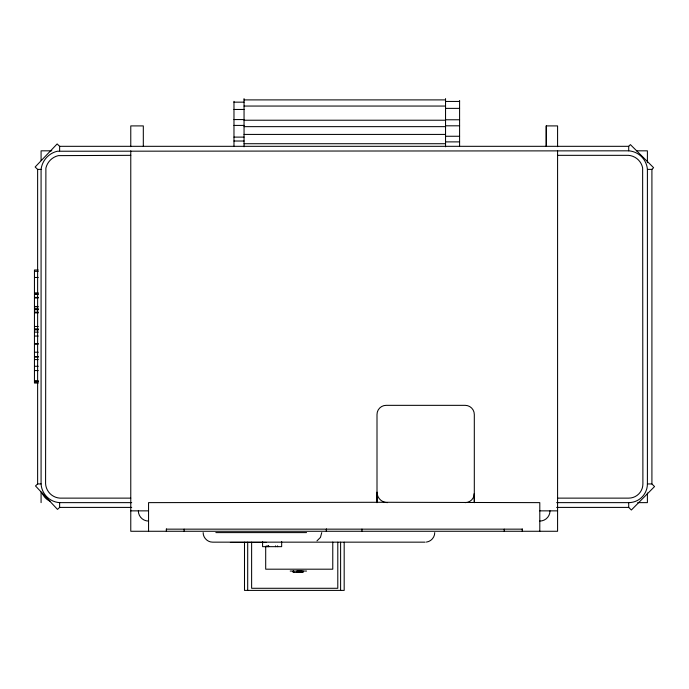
<?xml version="1.0" encoding="UTF-8"?>
<svg xmlns="http://www.w3.org/2000/svg" width="689" height="689" viewBox="0 0 689 689"><rect width="100%" height="100%" fill="white"/><g stroke="black" fill="none" stroke-linecap="round" stroke-linejoin="round"><path stroke-width="1.03" d="M184.127 531.271L184.127 529.152M326.397 529.186L326.397 531.271L326.397 529.092M321.746 532.597L320.463 537.377L316.966 540.874M434.733 532.597C434.811 537.248 431.056 541.537 426.431 542.071M651.915 169.382L647.402 169.382A20.214 20.214 0 0 0 628.712 150.822L628.712 146.318L630.401 144.621L653.594 167.694L651.915 169.382L651.915 483.945L654.55 486.555L631.357 510.015L628.712 507.405L556.643 507.405M59.633 507.405L59.633 502.634A19.878 19.878 0 0 1 41.082 483.945L37.628 483.945L35.501 485.943L57.506 509.404L59.633 507.405L131.711 507.405M628.712 150.822L57.316 151.236A21.264 21.264 0 0 0 41.082 169.382L41.082 483.945M148.557 531.271L148.557 502.634L384.789 502.281L539.797 502.634L539.797 531.271M244.052 99.896L445.542 99.896M445.542 101.447L459.589 101.447M233.976 102.161L244.052 102.161M244.052 106.054L445.542 106.054M445.542 108.38L459.589 108.38M233.976 109.465L244.052 109.465M233.976 119.559L244.052 119.559M445.542 119.774L459.589 119.774M244.052 120.222L445.542 120.222M233.976 125.424L244.052 125.424M445.542 125.811L459.589 125.811M244.052 126.647L445.542 126.647M244.052 134.424L445.542 134.424M445.542 136.258L459.589 136.258M233.976 137.111L244.052 137.111M233.976 141.021L244.052 141.021M445.542 141.882L459.589 141.882M244.052 143.717L445.542 143.717M41.082 169.382L37.628 169.382L35.139 167.005L57.144 143.941L59.633 146.318L628.712 146.318M51.83 150.822L41.082 150.822L41.082 160.503M636.653 150.822L647.402 150.822L647.402 162.656M130.772 155.335L58.35 155.628A16.743 16.743 0 0 0 45.887 168.099L45.586 483.687A15.356 15.356 0 0 0 59.917 498.13L130.772 498.13M557.582 155.335L628.42 155.335A15.683 15.683 0 0 1 642.639 167.901L642.897 483.945A14.176 14.176 0 0 1 628.712 498.13L557.582 498.13M38.239 270.002L34.45 270.002L34.45 383.041L38.239 383.041M34.45 271.32L38.239 271.32M34.45 277.478L38.239 277.478M34.45 292.868L38.239 292.868M34.45 293.764L38.239 293.764M34.45 294.496L38.239 294.496M34.45 297.39L38.239 297.39M34.45 297.967L38.239 297.967M34.45 306.476L38.239 306.476M34.45 308.216L38.239 308.216M34.45 309.361L38.239 309.361M34.45 309.74L38.239 309.74M34.45 312.134L38.239 312.134M34.45 312.884L38.239 312.884M34.45 326.474L38.239 326.474M34.45 328.877L38.239 328.877M34.45 329.497L38.239 329.497M34.45 329.859L38.239 329.859M34.45 332.132L38.239 332.132M34.45 336.051L38.239 336.051M34.45 343.82L38.239 343.82M34.45 343.992L38.239 343.983M34.45 352.217L38.239 352.217M34.45 356.514L38.239 356.514M34.45 357.135L38.239 357.135M34.45 359.572L38.239 359.572M34.45 366.264L38.239 366.264M34.45 370.561L38.239 370.561M34.45 380.647L38.239 380.647M34.45 381.577L38.239 381.577M34.45 381.878L38.239 381.878M556.643 502.634L628.712 502.634A18.689 18.689 0 0 0 647.402 483.945L651.915 483.945M59.633 502.634L131.711 502.634M637.713 502.634L647.402 502.634L647.402 492.954M130.772 510.859L148.557 510.859M539.797 510.859L557.582 510.859M166.342 529.152L522.253 529.152M215.846 532.597L306.571 532.597M425.182 542.157L212.712 542.157C207.604 542.26 203.048 537.704 203.152 532.597M230.376 542.415L266.428 542.415M290.215 571.052L306.562 571.052M647.402 169.382L647.402 483.945M628.712 502.634L628.712 507.405M557.582 146.671L557.582 125.906L546.188 125.906L546.188 146.051M557.582 150.822L557.582 531.271L130.772 531.271L130.772 150.822M546.308 125.906L546.308 146.318M522.253 528.919L522.253 531.271M504.227 529.152L504.227 531.271M459.589 100.456L459.589 146.008M445.542 98.596L445.542 146.791M361.958 529.092L361.958 531.271M344.181 542.2L344.181 590.404L244.5 590.404L244.5 542.2M340.599 542.2L340.599 590.404M337.791 542.2L337.791 588.285L251.623 588.285L251.623 542.2M332.77 542.079L332.77 569.192L265.696 569.192L265.696 546.256M303.143 571.052L303.143 572.378L293.161 572.378L293.161 571.052M302.376 571.052L302.376 572.378M301.179 571.052L301.179 572.378M301.05 571.052L301.05 572.378M300.921 571.052L300.921 572.378M300.774 571.052L300.774 572.378M300.025 571.052L300.025 572.378M299.698 571.052L299.698 572.378M299.224 571.052L299.224 572.378M298.785 571.052L298.785 572.378M298.595 571.052L298.595 572.378M298.371 571.052L298.371 572.378M298.148 571.052L298.148 572.378M297.958 571.052L297.958 572.378M297.415 571.052L297.415 572.378M297.209 571.052L297.209 572.378M296.864 571.052L296.864 572.378M293.652 571.052L293.652 572.378M293.436 571.052L293.436 572.378M281.663 541.58L281.663 546.661L262.578 546.661L262.578 541.58M277.564 545.86L277.564 546.661M275.583 545.86L275.583 546.661M268.693 545.86L268.693 546.661M268.417 545.86L268.417 546.661M267.659 545.86L267.659 546.661M266.695 545.86L266.695 546.661M247.696 542.2L247.696 590.404M244.052 98.596L244.052 146.791M233.976 101.326L233.976 146.361M166.342 528.919L166.342 531.271M143.312 146.318L143.312 125.906L130.772 125.906L130.772 146.671M59.633 146.318L59.633 150.822M41.082 492.041L41.082 502.634M37.628 169.382L37.628 483.945M50.538 501.471A15.33 15.33 0 0 1 42.244 493.178M387.502 502.634A10.499 10.499 0 0 1 377.004 492.135L377.004 502.634L377.004 414.485A9.146 9.146 0 0 1 386.159 405.339L465.153 405.339A9.146 9.146 0 0 1 474.308 414.485L474.308 502.634L474.308 493.488A9.146 9.146 0 0 1 465.153 502.634M550.003 510.859A10.206 10.206 0 0 1 539.797 521.065M148.557 521.065A10.206 10.206 0 0 1 138.351 510.859M298.957 572.378L298.957 571.052L298.914 572.378M297.829 572.378L297.829 571.052L297.786 572.378"/></g></svg>
